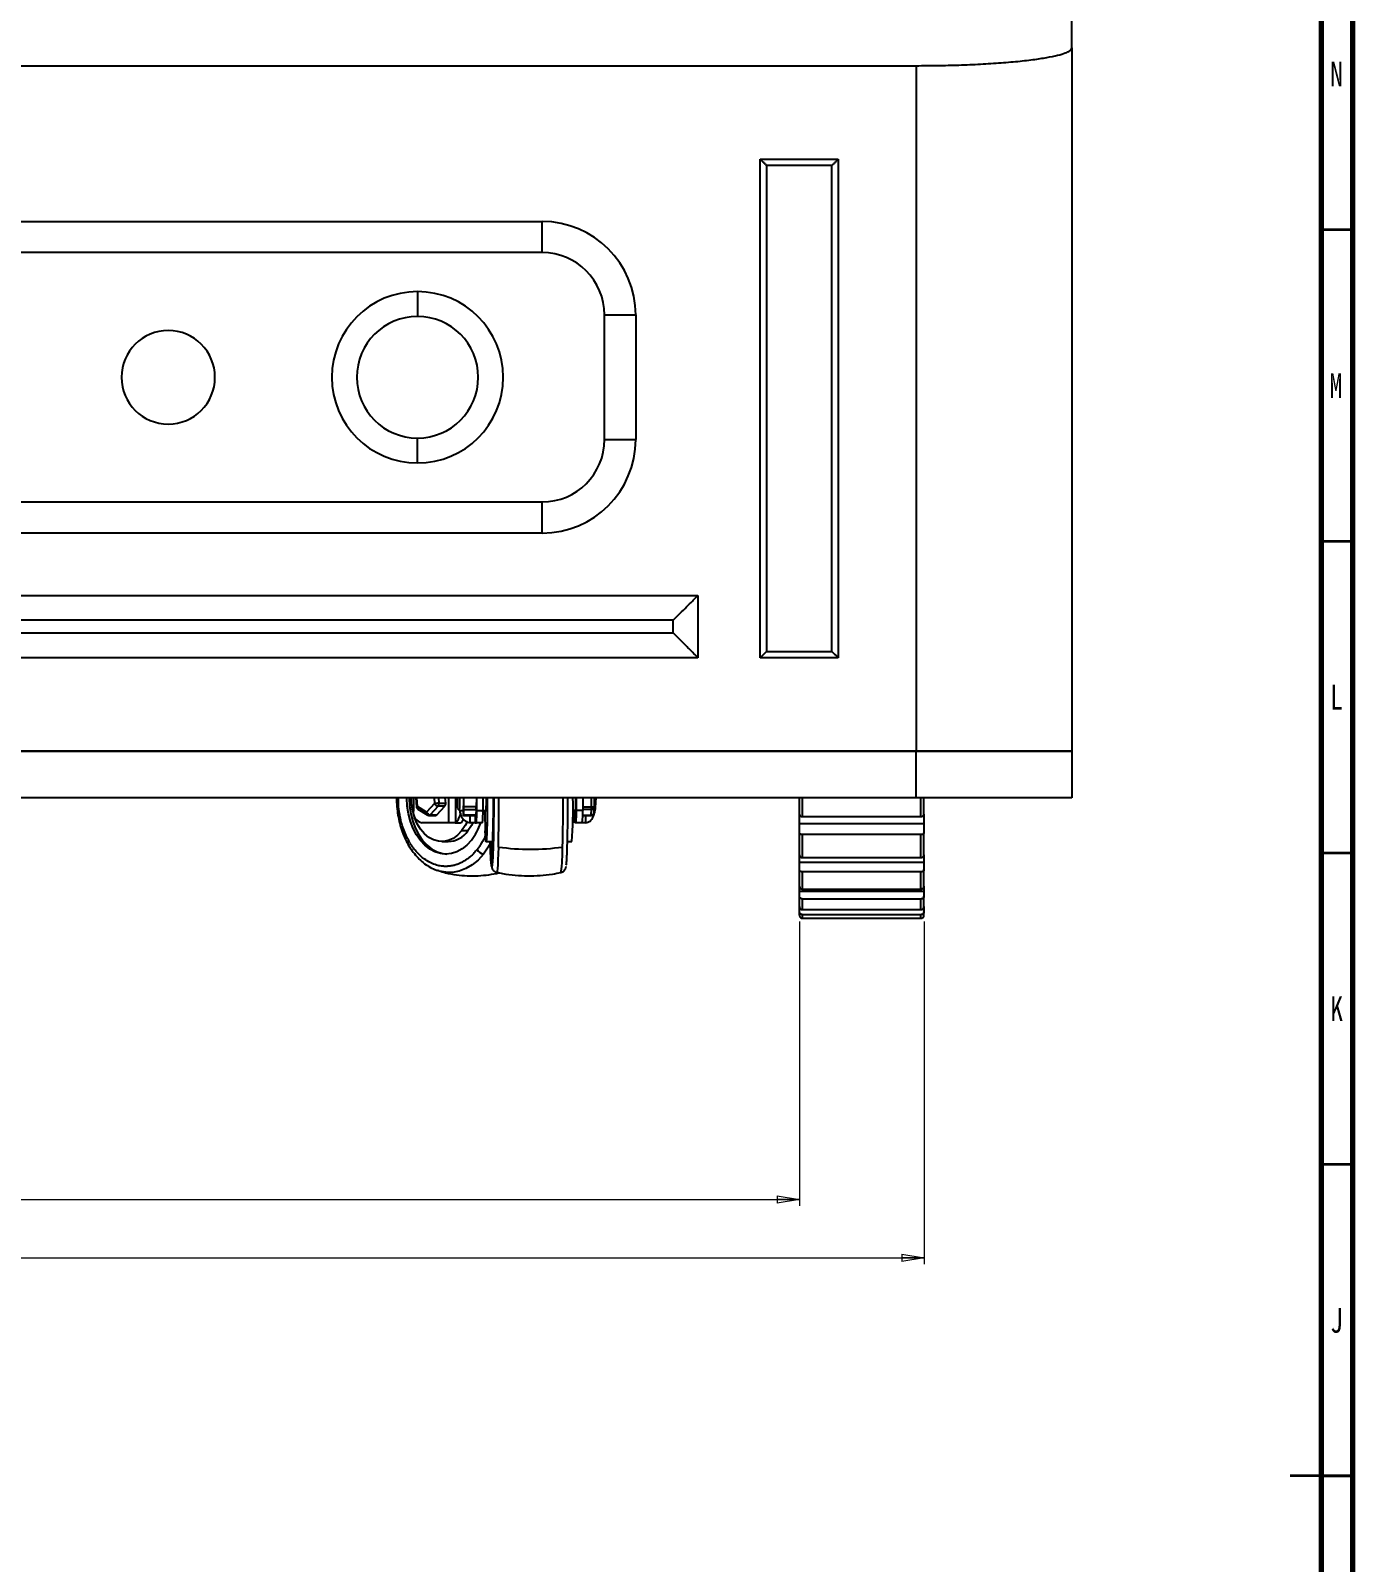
# Model space of a CAD drawing. Header units: millimetres. Extents: x 15 to 1184, y 5 to 836.
# Drawn here: x 971.9 to 1184, y 406.6 to 652.4 of the extents above; entities that cross this region are included whole.
import ezdxf

# ---------------------------------------------------------------- set-up
doc = ezdxf.new("R2010")
doc.units = ezdxf.units.MM
doc.styles.add('SLDTEXTSTYLE0', font='TXT', dxfattribs={"width": 0.75})
doc.dimstyles.new('SLDDIMSTYLE2', dxfattribs={"dimtxt": 3.5, "dimasz": 3.556, "dimexe": 0, "dimexo": 0.0625, "dimgap": 0.875, "dimtad": 1, "dimdec": 1, "dimlfac": 2, "dimrnd": 1e-09, "dimzin": 12, "dimdsep": 46, "dimtxsty": 'SLDTEXTSTYLE0', "dimblk1": 'CLOSED', "dimblk2": 'CLOSED', "dimsah": 1, "dimcen": 0.09, "dimadec": 0, "dimazin": 3, "dimtfac": 1, "dimtdec": 1, "dimtofl": 0, "dimtmove": 0, "dimatfit": 3, "dimldrblk": 'CLOSED', "dimfxl": 1, "dimfrac": 2, "dimtolj": 1, "dimtzin": 12, "dimarcsym": 0})

# ---------------------------------------------------------------- blocks, each defined once
blk = doc.blocks.new('_Closed')
at = {"color": 0, "linetype": 'ByBlock', "lineweight": -2}
for p, q in [((-1, 0.166667), (0, 0)), ((-1, 0.166667), (-1, -0.166667)), ((0, 0), (-1, -0.166667)), ((0, 0), (-1, 0))]:
    blk.add_line(p, q, dxfattribs=at)
blk = doc.blocks.new('_D_16')
at = {"color": 7, "linetype": 'Continuous', "lineweight": 0, "transparency": 16777216}
for p, q in [((832.74, 512.5), (832.74, 454.47)), ((1115.27, 509.47), (1115.27, 454.47)), ((832.74, 455.47), (1115.27, 455.47))]:
    blk.add_line(p, q, dxfattribs=at)
at = {"color": 7, "linetype": 'Continuous', "lineweight": 18, "transparency": 16777216, "xscale": 3.556, "yscale": 3.556}
for p, rotation in [((832.74, 455.47, 4.97), 179.999999999356), ((1115.27, 455.47, 4.97), 359.999999999356)]:
    blk.add_blockref('_Closed', p, dxfattribs=dict(at, rotation=rotation))
at = {"color": 7, "linetype": 'Continuous', "lineweight": 18, "transparency": 16777216, "insert": (960.98, 459.98), "char_height": 3.5, "attachment_point": 1, "style": 'SLDTEXTSTYLE0'}
blk.add_mtext('565.1', dxfattribs=at)
blk = doc.blocks.new('_D_17')
at = {"color": 7, "linetype": 'Continuous', "lineweight": 0, "transparency": 16777216}
for p, q in [((852.74, 509.47), (852.74, 463.85)), ((1095.27, 509.47), (1095.27, 463.85)), ((852.74, 464.85), (1095.27, 464.85))]:
    blk.add_line(p, q, dxfattribs=at)
at = {"color": 7, "linetype": 'Continuous', "lineweight": 18, "transparency": 16777216, "xscale": 3.556, "yscale": 3.556}
for p, rotation in [((852.74, 464.85, 4.97), 180.0000000032277), ((1095.27, 464.85, 4.97), 3.227652335186628e-09)]:
    blk.add_blockref('_Closed', p, dxfattribs=dict(at, rotation=rotation))
at = {"color": 7, "linetype": 'Continuous', "lineweight": 18, "transparency": 16777216, "insert": (960.24, 469.36), "char_height": 3.5, "attachment_point": 1, "rotation": 0, "style": 'SLDTEXTSTYLE0'}
blk.add_mtext('485.1', dxfattribs=at)

msp = doc.modelspace()

# ---------------------------------------------------------------- linework, layer by layer
at = {"color": 7, "linetype": 'Continuous', "lineweight": 70}
for p, q in [((1184, 836), (1184, 5)), ((1179, 831), (1179, 10))]:
    msp.add_line(p, q, dxfattribs=at)
at = {"color": 7, "linetype": 'Continuous', "lineweight": 25}
for p, q in [((1139.006, 649.668), (1139.006, 661.783)), ((1139.006, 649.668), (1139.006, 536.783)), ((834.006, 646.783), (1114.006, 646.783)), ((1114.006, 646.783), (1114.006, 536.783)), ((1089.006, 551.783), (1089.006, 631.783)), ((1089.006, 631.783), (1101.506, 631.783)), ((1101.506, 631.783), (1101.506, 551.783)), ((1090.006, 630.783), (1090.006, 552.783)), ((1100.506, 630.783), (1090.006, 630.783)), ((1100.506, 552.783), (1100.506, 630.783)), ((894.006, 621.783), (1054.006, 621.783)), ((1054.006, 616.783), (1054.006, 621.783)), ((1054.006, 616.783), (894.006, 616.783)), ((1034.006, 610.533), (1034.006, 606.533)), ((1064.006, 586.783), (1064.006, 606.783)), ((1064.006, 606.783), (1069.006, 606.783)), ((1069.006, 606.783), (1069.006, 586.783)), ((1034.006, 583.033), (1034.006, 587.033)), ((1064.006, 586.783), (1069.006, 586.783)), ((894.006, 576.783), (1054.006, 576.783)), ((1054.006, 571.783), (1054.006, 576.783)), ((1054.006, 571.783), (894.006, 571.783)), ((869.006, 561.783), (1079.006, 561.783)), ((1079.006, 561.783), (1079.006, 551.783)), ((1075.006, 557.783), (873.006, 557.783)), ((873.006, 555.783), (1075.006, 555.783)), ((1075.006, 555.783), (1075.006, 557.783)), ((1079.006, 551.783), (869.006, 551.783)), ((1101.506, 551.783), (1089.006, 551.783)), ((1090.006, 552.783), (1100.506, 552.783)), ((1114.006, 536.783), (834.006, 536.783)), ((834.006, 536.783), (1114.006, 536.783)), ((1139.006, 536.783), (1114.006, 536.783)), ((1114.006, 529.283), (1114.006, 536.783)), ((1114.006, 536.783), (1139.006, 536.783)), ((1139.006, 536.783), (1139.006, 529.283)), ((1114.006, 529.283), (834.006, 529.283)), ((1033.341, 529.283), (1033.341, 527.283)), ((1033.729, 529.283), (1033.843, 527.867)), ((1033.982, 527.907), (1033.871, 529.283)), ((1036.668, 529.283), (1036.742, 528.366)), ((1037.377, 529.283), (1037.446, 528.423)), ((1038.526, 528.423), (1038.457, 529.283)), ((1039.025, 525.283), (1039.025, 529.283)), ((1040.111, 529.283), (1040.111, 525.3)), ((1041.438, 527.85), (1041.443, 529.283)), ((1043.442, 529.283), (1043.437, 527.85)), ((1043.509, 527.283), (1043.509, 529.283)), ((1044.509, 527.283), (1044.509, 529.283)), ((1059.502, 527.283), (1059.502, 529.283)), ((1060.502, 529.283), (1060.502, 527.283)), ((1061.929, 527.85), (1061.934, 529.283)), ((1062.415, 527.905), (1062.42, 529.283)), ((1062.634, 528.617), (1062.671, 529.283)), ((1095.268, 526.666), (1095.268, 529.283)), ((1095.768, 526.291), (1095.768, 529.283)), ((1139.006, 529.283), (1114.006, 529.283)), ((1114.768, 526.291), (1114.768, 529.283)), ((1115.268, 526.666), (1115.268, 529.283)), ((1035.454, 526.989), (1033.982, 527.907)), ((1034.077, 527.483), (1035.549, 526.565)), ((1036.742, 528.366), (1035.454, 526.989)), ((1035.813, 526.489), (1036.893, 526.489)), ((1037.308, 527.964), (1036.02, 526.588)), ((1036.02, 526.588), (1037.1, 526.588)), ((1037.1, 526.588), (1038.388, 527.964)), ((1038.388, 527.964), (1037.308, 527.964)), ((1037.446, 528.423), (1038.526, 528.423)), ((1040.369, 527.659), (1040.744, 527.284)), ((1040.746, 527.283), (1041.37, 527.283)), ((1041.327, 527.283), (1041.354, 526.588)), ((1041.363, 526.489), (1043.362, 526.489)), ((1041.368, 526.53), (1041.429, 527.448)), ((1043.368, 526.53), (1041.368, 526.53)), ((1041.429, 527.448), (1043.429, 527.448)), ((1043.437, 527.85), (1041.438, 527.85)), ((1042.431, 525.3), (1042.431, 526.489)), ((1043.273, 526.489), (1043.273, 525.283)), ((1043.429, 527.448), (1043.368, 526.53)), ((1043.509, 527.283), (1044.509, 527.283)), ((1044.509, 527.283), (1044.994, 527.283)), ((1058.931, 527.283), (1059.363, 527.283)), ((1059.265, 527.283), (1059.265, 525.283)), ((1059.267, 525.283), (1059.267, 527.283)), ((1060.502, 527.283), (1059.502, 527.283)), ((1060.497, 526.489), (1061.854, 526.489)), ((1060.498, 526.53), (1061.86, 526.53)), ((1060.502, 527.85), (1061.929, 527.85)), ((1061.921, 527.448), (1060.502, 527.448)), ((1060.972, 526.489), (1060.972, 525.3)), ((1061.86, 526.53), (1061.921, 527.448)), ((1062.353, 526.956), (1062.414, 527.874)), ((1095.268, 525.15), (1095.268, 526.66)), ((1095.768, 526.291), (1114.768, 526.291)), ((1115.268, 526.689), (1115.268, 525.15)), ((1039.025, 525.283), (1034.73, 525.283)), ((1040.029, 525.283), (1039.025, 525.283)), ((1040.029, 525.283), (1040.834, 525.283)), ((1040.834, 525.283), (1041.102, 525.399)), ((1042.097, 524.006), (1041.072, 524.006)), ((1043.273, 525.283), (1042.68, 525.283)), ((1043.273, 525.283), (1043.451, 525.283)), ((1044.451, 525.283), (1043.451, 525.283)), ((1059.265, 525.283), (1059.267, 525.283)), ((1059.445, 525.283), (1059.267, 525.283)), ((1060.444, 525.283), (1059.445, 525.283)), ((1060.745, 525.283), (1060.444, 525.283)), ((1115.268, 525.15), (1095.268, 525.15)), ((1095.268, 523.695), (1095.268, 525.15)), ((1095.268, 520.137), (1095.268, 523.695)), ((1115.268, 525.15), (1115.268, 523.695)), ((1115.268, 520.137), (1115.268, 523.695)), ((1032.791, 522.067), (1032.814, 522.03)), ((1037.878, 522.283), (1038.903, 522.283)), ((1044.994, 522.283), (1046.081, 522.283)), ((1045.71, 521.018), (1045.676, 522.283)), ((1058.052, 522.05), (1058.051, 522.013)), ((1058.056, 522.283), (1058.738, 522.283)), ((1095.768, 519.699), (1095.768, 523.397)), ((1114.768, 523.397), (1095.768, 523.397)), ((1114.768, 519.699), (1114.768, 523.397)), ((1095.268, 518.925), (1095.268, 520.133)), ((1115.268, 518.925), (1095.268, 518.925)), ((1095.268, 517.786), (1095.268, 518.925)), ((1095.768, 519.699), (1114.768, 519.699)), ((1115.268, 520.152), (1115.268, 518.925)), ((1115.268, 518.925), (1115.268, 517.786)), ((1037.421, 517.572), (1037.271, 517.619)), ((1095.268, 515.128), (1095.268, 517.786)), ((1114.768, 517.411), (1095.768, 517.411)), ((1095.768, 514.648), (1095.768, 517.411)), ((1114.768, 514.648), (1114.768, 517.411)), ((1115.268, 515.128), (1115.268, 517.786)), ((1095.268, 514.274), (1095.268, 515.095)), ((1115.268, 514.274), (1095.268, 514.274)), ((1095.268, 513.502), (1095.268, 514.274)), ((1095.768, 514.648), (1114.768, 514.648)), ((1115.268, 515.134), (1115.268, 514.274)), ((1115.268, 514.274), (1115.268, 513.502)), ((1095.268, 511.859), (1095.268, 513.502)), ((1095.268, 511.399), (1095.268, 511.835)), ((1095.268, 511.027), (1095.268, 511.399)), ((1095.569, 511.399), (1095.268, 511.399)), ((1095.768, 511.356), (1095.768, 513.064)), ((1114.768, 513.064), (1095.768, 513.064)), ((1095.768, 511.356), (1114.768, 511.356)), ((1114.768, 511.356), (1114.768, 513.064)), ((1115.268, 511.399), (1114.968, 511.399)), ((1115.268, 511.859), (1115.268, 513.502)), ((1115.268, 511.856), (1115.268, 511.399)), ((1115.268, 511.399), (1115.268, 511.027)), ((1095.768, 509.969), (1095.768, 510.546)), ((1114.768, 510.546), (1095.768, 510.546)), ((1095.768, 509.969), (1114.768, 509.969)), ((1114.768, 509.969), (1114.768, 510.546))]:
    msp.add_line(p, q, dxfattribs=at)
at = {"color": 7, "linetype": 'Continuous', "lineweight": 35}
for p, q in [((1179, 620.5), (1184, 620.5)), ((1179, 570.5), (1184, 570.5)), ((1179, 520.5), (1184, 520.5)), ((1179, 470.5), (1184, 470.5)), ((1184, 420.5), (1174, 420.5)), ((1179, 420.5), (1184, 420.5))]:
    msp.add_line(p, q, dxfattribs=at)
at = {"color": 7, "linetype": 'Continuous', "lineweight": 25, "flags": 128}
for points in [[(1042.65, 522.499), (1041.938, 521.726), (1041.156, 521.107), (1040.321, 520.655), (1039.45, 520.379), (1038.561, 520.283), (1037.671, 520.371), (1036.799, 520.641), (1035.962, 521.086), (1035.178, 521.698), (1034.463, 522.465), (1033.83, 523.37), (1033.294, 524.396), (1032.864, 525.521), (1032.55, 526.723), (1032.358, 527.977), (1032.292, 529.258), (1032.292, 529.283)], [(1032.651, 529.283), (1032.651, 529.258), (1032.718, 527.977), (1032.91, 526.723), (1033.224, 525.521), (1033.654, 524.396), (1034.19, 523.37), (1034.823, 522.465), (1035.538, 521.698), (1036.322, 521.086), (1037.159, 520.641), (1038.031, 520.371), (1038.723, 520.287)], [(1041.072, 524.006), (1040.425, 523.321), (1039.709, 522.799), (1038.943, 522.453), (1038.147, 522.294), (1037.344, 522.326), (1036.556, 522.547), (1035.804, 522.952), (1035.109, 523.53), (1034.489, 524.264), (1033.961, 525.136), (1033.54, 526.12), (1033.238, 527.191), (1033.062, 528.319), (1033.015, 529.283)], [(1045.195, 529.283), (1045.193, 528.305), (1045.186, 527.178), (1045.173, 526.108), (1045.156, 525.124), (1045.134, 524.254), (1045.108, 523.521), (1045.079, 522.946), (1045.048, 522.543), (1045.015, 522.324), (1044.982, 522.295), (1044.949, 522.457), (1044.917, 522.804), (1044.888, 523.329), (1044.861, 524.016)], [(1045.755, 522.283), (1045.777, 521.736), (1045.81, 521.115), (1045.844, 520.661), (1045.88, 520.381), (1045.917, 520.284), (1045.954, 520.369), (1045.99, 520.636), (1046.025, 521.078), (1046.057, 521.688), (1046.087, 522.453), (1046.113, 523.356), (1046.136, 524.38), (1046.154, 525.504), (1046.167, 526.705), (1046.175, 527.959), (1046.178, 529.239), (1046.178, 529.283)], [(1033.982, 527.907), (1033.962, 527.817), (1033.956, 527.731), (1033.966, 527.652), (1033.99, 527.582), (1034.027, 527.525), (1034.076, 527.483), (1034.077, 527.483)], [(1041.368, 526.53), (1041.367, 526.508), (1041.365, 526.495), (1041.363, 526.489), (1041.361, 526.493), (1041.359, 526.504), (1041.357, 526.524), (1041.356, 526.552), (1041.354, 526.588)], [(1044.638, 527.283), (1044.546, 526.773), (1044.505, 526.577)], [(1041.954, 525.468), (1041.632, 524.835), (1041.072, 524.006)], [(1042.893, 525.283), (1042.657, 524.835), (1042.097, 524.006)], [(1045.726, 522.039), (1045.344, 521.368), (1044.573, 520.265)], [(1046.156, 522.05), (1046.156, 522.043), (1046.156, 522.036), (1046.156, 522.029), (1046.156, 522.022), (1046.156, 522.016), (1046.155, 522.009), (1046.155, 522.002), (1046.155, 521.995)], [(1046.971, 521.405), (1046.939, 520.298), (1046.904, 519.344), (1046.865, 518.56), (1046.823, 517.96), (1046.779, 517.553), (1046.735, 517.347), (1046.71, 517.321)], [(1044.573, 520.265), (1043.709, 519.316), (1042.766, 518.538), (1041.761, 517.944), (1040.71, 517.544), (1039.632, 517.344), (1038.545, 517.349), (1037.468, 517.558), (1037.421, 517.572)]]:
    msp.add_lwpolyline(points, dxfattribs=at)
at = {"color": 7, "linetype": 'Continuous', "lineweight": 25}
for centre, radius, start, end in [((1054.006, 606.783), 15, 0, 90), ((1054.006, 606.783), 10, 0, 90), ((1034.006, 596.783), 13.75, 90, 270), ((1034.006, 596.783), 13.75, 270, 90), ((1034.006, 596.783), 9.75, 90, 270), ((1034.006, 596.783), 9.75, 270, 90), ((994.006, 596.783), 7.5, 90, 270), ((994.006, 596.783), 7.5, 270, 90), ((1054.006, 586.783), 15, 270, 0), ((1054.006, 586.783), 10, 270, 0), ((1062.151, 529.036), 21.829, 179.3506, 183.59009), ((1030.421, 528.799), 10.009, 353.52079, 2.77691), ((1023.316, 528.801), 17.494, 355.02494, 1.579), ((1023.124, 528.81), 18.31, 355.21815, 1.48223), ((1026.226, 528.825), 18.831, 355.3048, 1.39559), ((717.977, 528.906), 329.08, 358.69401, 0.06576), ((728.285, 528.906), 329.08, 358.69401, 0.06576), ((999.308, 527.498), 59.658, 354.98548, 1.7149), ((1043.297, 528.747), 16.133, 354.79488, 1.9055), ((1035.103, 527.025), 1.781, 171.64382, 257.92296), ((1033.985, 527.636), 0.271, 90.6512, 121.50506), ((1034.341, 527.907), 0.5, 184.58571, 238.06049), ((1035.787, 526.841), 0.365, 156.05283, 229.23689), ((1036.108, 527.312), 0.729, 206.24725, 263.1223), ((1035.813, 526.989), 0.5, 238.06049, 270), ((1035.805, 526.773), 0.284, 271.64983, 319.25484), ((1037.501, 523.4), 5.024, 90.6177, 98.68839), ((1037.396, 528.688), 0.729, 206.24725, 263.1223), ((1036.883, 526.776), 0.287, 271.93143, 318.97324), ((1036.839, 528.356), 0.611, 320.17938, 6.34201), ((1037.918, 528.356), 0.611, 320.17938, 6.34201), ((1033.423, 527.82), 8.015, 357.33971, 0.21063), ((1043.282, 526.521), 0.0864, 338.16824, 6.00461), ((1035.422, 527.82), 8.015, 357.33971, 0.21063), ((1026.106, 526.784), 17.41, 355.05603, 1.64435), ((1027.106, 526.784), 17.41, 355.05603, 1.64435), ((1189.792, 528.331), 144.995, 180.41381, 181.7053), ((1042.1, 526.784), 17.41, 355.05603, 1.64435), ((1043.099, 526.784), 17.41, 355.05603, 1.64435), ((1061.854, 526.989), 0.5, 270, 356.19444), ((1061.774, 526.521), 0.0864, 338.16824, 6.00461), ((1061.88, 527.006), 0.476, 267.6289, 353.96439), ((1061.941, 527.924), 0.476, 267.6289, 353.96439), ((1053.915, 527.82), 8.015, 357.33971, 0.21063), ((1062.053, 528.92), 1.077, 263.42881, 289.65397), ((1061.915, 527.907), 0.5, 356.19444, 359.80944), ((1038.768, 526.357), 4.076, 271.89995, 324.7784), ((1035.224, 528.272), 9.407, 322.1392, 341.47682), ((1052.125, 558.712), 37.661, 262.13401, 277.86599), ((1031.521, 520.977), 25.762, 351.84158, 0.95252), ((1044.968, 521.881), 1.663, 211.85889, 256.26267)]:
    msp.add_arc(centre, radius, start, end, dxfattribs=at)
for points, knots in [([(1114.006, 646.783), (1115.135, 646.789), (1117.447, 646.799), (1120.922, 646.886), (1124.381, 647.032), (1127.7, 647.241), (1130.753, 647.511), (1133.371, 647.827), (1135.494, 648.174), (1137.105, 648.54), (1138.218, 648.917), (1138.886, 649.294), (1138.967, 649.545), (1139.006, 649.668)], [0, 0, 0, 0, 0.0859842, 0.1760899, 0.2696782, 0.3659116, 0.4637831, 0.56217, 0.6543694, 0.7450429, 0.8333307, 0.9185056, 1, 1, 1, 1]), ([(1089.006, 631.783), (1089.014, 631.775), (1089.031, 631.758), (1089.167, 631.623), (1089.386, 631.403), (1089.677, 631.112), (1089.897, 630.892), (1090.006, 630.783)], [0, 0, 0, 0, 0.1467542, 0.3161257, 0.5102478, 0.7577933, 1, 1, 1, 1]), ([(1101.506, 631.783), (1101.498, 631.775), (1101.481, 631.758), (1101.345, 631.623), (1101.126, 631.403), (1100.835, 631.112), (1100.615, 630.892), (1100.506, 630.783)], [0, 0, 0, 0, 0.1467542, 0.3161257, 0.5102478, 0.7577933, 1, 1, 1, 1]), ([(1075.006, 557.783), (1075.374, 558.151), (1076.121, 558.899), (1077.187, 559.964), (1078.049, 560.827), (1078.623, 561.401), (1078.948, 561.725), (1078.987, 561.765), (1079.006, 561.783)], [0, 0, 0, 0, 0.2043541, 0.4157119, 0.616815, 0.7593317, 0.8862285, 1, 1, 1, 1]), ([(1079.006, 551.783), (1078.974, 551.815), (1078.906, 551.883), (1078.363, 552.427), (1077.486, 553.303), (1076.321, 554.468), (1075.441, 555.348), (1075.006, 555.783)], [0, 0, 0, 0, 0.1467542, 0.3161257, 0.5102478, 0.7577933, 1, 1, 1, 1]), ([(1090.006, 552.783), (1089.867, 552.644), (1089.59, 552.367), (1089.277, 552.055), (1089.102, 551.879), (1089.02, 551.798), (1089.011, 551.788), (1089.006, 551.783)], [0, 0, 0, 0, 0.3101202, 0.6161208, 0.7588957, 0.8860224, 1, 1, 1, 1]), ([(1100.506, 552.783), (1100.645, 552.644), (1100.922, 552.367), (1101.235, 552.055), (1101.41, 551.879), (1101.491, 551.798), (1101.501, 551.788), (1101.506, 551.783)], [0, 0, 0, 0, 0.3101202, 0.6161208, 0.7588957, 0.8860224, 1, 1, 1, 1]), ([(1030.645, 529.283), (1030.641, 529.155), (1030.626, 528.566), (1030.712, 527.519), (1030.906, 526.165), (1031.219, 524.85), (1031.637, 523.592), (1032.158, 522.407), (1032.777, 521.312), (1033.485, 520.321), (1034.275, 519.451), (1035.136, 518.709), (1036.057, 518.126), (1036.772, 517.769), (1037.183, 517.658), (1037.261, 517.637)], [0, 0, 0, 0, 0.0243163, 0.111187, 0.1981028, 0.2850902, 0.3721719, 0.4593586, 0.5466382, 0.6339445, 0.7211474, 0.8080604, 0.8944494, 0.9800914, 1, 1, 1, 1]), ([(1032.791, 522.067), (1032.45, 522.707), (1031.766, 523.988), (1031.167, 526.257), (1030.887, 528.061), (1030.939, 529.074), (1030.949, 529.283)], [0, 0, 0, 0, 0.3066085, 0.6132166, 0.9198245, 1, 1, 1, 1]), ([(1046.234, 529.283), (1046.234, 529.181), (1046.236, 528.239), (1046.226, 526.456), (1046.201, 524.065), (1046.171, 522.721), (1046.156, 522.05)], [0, 0, 0, 0, 0.0392161, 0.3594779, 0.6797393, 1, 1, 1, 1]), ([(1058.052, 522.05), (1058.066, 522.689), (1058.094, 523.968), (1058.119, 526.235), (1058.131, 528.046), (1058.129, 529.066), (1058.128, 529.283)], [0, 0, 0, 0, 0.3057342, 0.6114681, 0.9172017, 1, 1, 1, 1]), ([(1060.972, 525.3), (1061.222, 525.366), (1061.722, 525.499), (1062.226, 526.194), (1062.535, 527.254), (1062.601, 528.162), (1062.634, 528.617)], [0, 0, 0, 0, 0.2500254, 0.4993538, 0.7491956, 1, 1, 1, 1]), ([(1040.111, 525.3), (1040.189, 525.37), (1040.346, 525.509), (1040.686, 526.037), (1040.86, 526.572), (1040.915, 526.743)], [0, 0, 0, 0, 0.4059921, 0.8108524, 1, 1, 1, 1]), ([(1040.725, 527.303), (1040.828, 526.93), (1041.034, 526.182), (1041.616, 525.503), (1042.159, 525.368), (1042.431, 525.3)], [0, 0, 0, 0, 0.3320521, 0.6656146, 1, 1, 1, 1]), ([(1095.268, 526.666), (1095.269, 526.661), (1095.269, 526.651), (1095.27, 526.641), (1095.27, 526.637)], [0, 0, 0, 0, 0.55887049, 1, 1, 1, 1]), ([(1095.27, 526.637), (1095.282, 526.594), (1095.299, 526.537), (1095.362, 526.457), (1095.426, 526.398), (1095.513, 526.347), (1095.626, 526.303), (1095.713, 526.296), (1095.768, 526.291)], [0, 0, 0, 0, 0.2493922, 0.3417678, 0.4997878, 0.6463897, 0.77868, 1, 1, 1, 1]), ([(1114.768, 526.291), (1114.831, 526.297), (1114.955, 526.308), (1115.113, 526.394), (1115.23, 526.509), (1115.254, 526.594), (1115.266, 526.637)], [0, 0, 0, 0, 0.2499189, 0.4998684, 0.7494746, 1, 1, 1, 1]), ([(1115.266, 526.637), (1115.267, 526.642), (1115.268, 526.652), (1115.268, 526.662), (1115.268, 526.666)], [0, 0, 0, 0, 0.5611152, 1, 1, 1, 1]), ([(1040.111, 525.3), (1040.099, 525.295), (1040.077, 525.285), (1040.044, 525.284), (1040.029, 525.283)], [0, 0, 0, 0, 0.559936, 1, 1, 1, 1]), ([(1041.102, 525.399), (1041.165, 525.484), (1041.24, 525.585), (1041.359, 525.865), (1041.377, 525.907)], [0, 0, 0, 0, 0.8491742, 1, 1, 1, 1]), ([(1042.68, 525.283), (1042.636, 525.284), (1042.558, 525.286), (1042.47, 525.296), (1042.431, 525.3)], [0, 0, 0, 0, 0.5599363, 1, 1, 1, 1]), ([(1060.972, 525.3), (1060.927, 525.295), (1060.846, 525.285), (1060.776, 525.284), (1060.745, 525.283)], [0, 0, 0, 0, 0.559936, 1, 1, 1, 1]), ([(1095.27, 523.664), (1095.27, 523.67), (1095.269, 523.68), (1095.269, 523.69), (1095.268, 523.695)], [0, 0, 0, 0, 0.5611151, 1, 1, 1, 1]), ([(1095.768, 523.397), (1095.706, 523.401), (1095.582, 523.407), (1095.424, 523.461), (1095.307, 523.545), (1095.283, 523.624), (1095.27, 523.664)], [0, 0, 0, 0, 0.2499189, 0.4998684, 0.7494746, 1, 1, 1, 1]), ([(1115.266, 523.664), (1115.255, 523.624), (1115.238, 523.57), (1115.175, 523.507), (1115.111, 523.465), (1115.024, 523.431), (1114.911, 523.403), (1114.823, 523.399), (1114.768, 523.397)], [0, 0, 0, 0, 0.24939217, 0.34176781, 0.49978775, 0.64638973, 0.77868, 1, 1, 1, 1]), ([(1115.268, 523.695), (1115.268, 523.689), (1115.268, 523.679), (1115.267, 523.669), (1115.266, 523.664)], [0, 0, 0, 0, 0.5588614, 1, 1, 1, 1]), ([(1043.556, 521.003), (1043.398, 520.814), (1043.102, 520.46), (1042.633, 520), (1042.169, 519.609), (1041.695, 519.271), (1041.214, 518.985), (1040.741, 518.757), (1040.382, 518.62), (1040.096, 518.528), (1039.866, 518.463), (1039.571, 518.396), (1039.344, 518.358), (1039.195, 518.339), (1039.146, 518.333), (1039.095, 518.328), (1038.867, 518.305), (1038.441, 518.289), (1037.779, 518.339), (1036.992, 518.503), (1036.048, 518.865), (1034.983, 519.517), (1033.839, 520.534), (1033.17, 521.51), (1032.814, 522.03)], [0, 0, 0, 0, 0.0515735, 0.0965327, 0.1424537, 0.186463, 0.229343, 0.2729757, 0.3116255, 0.3226789, 0.3466974, 0.3705001, 0.3974797, 0.4041683, 0.4079926, 0.4100094, 0.4168506, 0.465484, 0.5168232, 0.5832791, 0.6648203, 0.7614719, 0.8732041, 1, 1, 1, 1]), ([(1044.897, 523.207), (1044.84, 523.084), (1044.711, 522.809), (1044.474, 522.365), (1044.184, 521.877), (1043.908, 521.467), (1043.712, 521.204), (1043.62, 521.085), (1043.584, 521.038), (1043.566, 521.016), (1043.559, 521.007), (1043.556, 521.003)], [0, 0, 0, 0, 0.1506849, 0.3386291, 0.5717561, 0.8048826, 0.9214588, 0.965176, 0.9870346, 0.9931608, 1, 1, 1, 1]), ([(1046.155, 521.995), (1046.141, 521.495), (1046.114, 520.552), (1046.068, 519.554), (1046.025, 518.91), (1045.991, 518.565), (1045.972, 518.47), (1045.966, 518.44)], [0, 0, 0, 0, 0.27693409, 0.52219479, 0.73575363, 0.91754028, 1, 1, 1, 1]), ([(1057.868, 518.474), (1057.87, 518.484), (1057.886, 518.557), (1057.916, 518.867), (1057.96, 519.503), (1058.008, 520.521), (1058.036, 521.495), (1058.051, 522.013)], [0, 0, 0, 0, 0.0307981, 0.2204452, 0.4452358, 0.7051004, 1, 1, 1, 1]), ([(1045.966, 518.44), (1045.961, 518.411), (1045.948, 518.33), (1045.928, 518.297), (1045.909, 518.299), (1045.891, 518.335), (1045.864, 518.438), (1045.828, 518.725), (1045.786, 519.27), (1045.746, 520.018), (1045.722, 520.684), (1045.71, 521.018)], [0, 0, 0, 0, 0.0538146, 0.1479311, 0.2167561, 0.2576294, 0.3504078, 0.506603, 0.6667457, 0.8334248, 1, 1, 1, 1]), ([(1045.71, 520.985), (1045.715, 520.835), (1045.73, 520.397), (1045.757, 519.765), (1045.792, 519.137), (1045.831, 518.641), (1045.87, 518.323), (1045.911, 518.111), (1045.983, 517.902), (1046.111, 517.68), (1046.334, 517.471), (1046.554, 517.338), (1046.689, 517.331), (1046.704, 517.33)], [0, 0, 0, 0, 0.0819935, 0.23904, 0.3968514, 0.5566083, 0.7221847, 0.8207499, 0.8708969, 0.9089153, 0.949649, 0.9944976, 1, 1, 1, 1]), ([(1095.268, 520.137), (1095.269, 520.13), (1095.269, 520.118), (1095.27, 520.106), (1095.27, 520.101)], [0, 0, 0, 0, 0.5588705, 1, 1, 1, 1]), ([(1095.27, 520.101), (1095.282, 520.05), (1095.299, 519.981), (1095.362, 519.888), (1095.426, 519.821), (1095.513, 519.763), (1095.626, 519.713), (1095.713, 519.705), (1095.768, 519.699)], [0, 0, 0, 0, 0.2493922, 0.3417678, 0.4997878, 0.6463897, 0.77868, 1, 1, 1, 1]), ([(1114.768, 519.699), (1114.831, 519.706), (1114.955, 519.719), (1115.113, 519.816), (1115.23, 519.949), (1115.254, 520.05), (1115.266, 520.101)], [0, 0, 0, 0, 0.24991894, 0.49986839, 0.74947463, 1, 1, 1, 1]), ([(1115.266, 520.101), (1115.267, 520.108), (1115.268, 520.12), (1115.268, 520.132), (1115.268, 520.137)], [0, 0, 0, 0, 0.5611152, 1, 1, 1, 1]), ([(1037.418, 517.593), (1037.779, 517.484), (1038.703, 517.204), (1040.237, 516.937), (1041.985, 516.773), (1043.726, 516.781), (1045.427, 516.93), (1046.526, 517.156), (1047.066, 517.267)], [0, 0, 0, 0, 0.1163292, 0.2974247, 0.4770344, 0.6549289, 0.8308867, 1, 1, 1, 1]), ([(1046.696, 517.346), (1047.016, 517.274), (1048, 517.051), (1049.673, 516.858), (1051.688, 516.755), (1053.678, 516.827), (1055.458, 517.012), (1056.56, 517.241), (1057.02, 517.336)], [0, 0, 0, 0, 0.09442, 0.2908592, 0.4845885, 0.6757809, 0.864569, 1, 1, 1, 1]), ([(1057.019, 517.333), (1057.11, 517.355), (1057.3, 517.4), (1057.52, 517.573), (1057.671, 517.76), (1057.757, 517.927), (1057.806, 518.069), (1057.835, 518.186), (1057.847, 518.263), (1057.853, 518.301)], [0, 0, 0, 0, 0.1201906, 0.2503084, 0.367548, 0.4814186, 0.6217845, 0.8153174, 1, 1, 1, 1]), ([(1095.27, 517.75), (1095.27, 517.757), (1095.269, 517.769), (1095.269, 517.781), (1095.268, 517.786)], [0, 0, 0, 0, 0.5611151, 1, 1, 1, 1]), ([(1095.768, 517.411), (1095.706, 517.415), (1095.582, 517.424), (1095.424, 517.496), (1095.307, 517.604), (1095.283, 517.701), (1095.27, 517.75)], [0, 0, 0, 0, 0.2499189, 0.4998684, 0.7494746, 1, 1, 1, 1]), ([(1115.266, 517.75), (1115.255, 517.701), (1115.238, 517.634), (1115.175, 517.555), (1115.111, 517.501), (1115.024, 517.456), (1114.911, 517.419), (1114.823, 517.414), (1114.768, 517.411)], [0, 0, 0, 0, 0.2493922, 0.3417678, 0.4997878, 0.6463897, 0.77868, 1, 1, 1, 1]), ([(1115.268, 517.786), (1115.268, 517.78), (1115.268, 517.767), (1115.267, 517.755), (1115.266, 517.75)], [0, 0, 0, 0, 0.5588614, 1, 1, 1, 1]), ([(1095.268, 515.128), (1095.269, 515.121), (1095.269, 515.107), (1095.27, 515.093), (1095.27, 515.087)], [0, 0, 0, 0, 0.5588705, 1, 1, 1, 1]), ([(1095.27, 515.087), (1095.282, 515.031), (1095.299, 514.953), (1095.362, 514.851), (1095.426, 514.778), (1095.513, 514.715), (1095.626, 514.662), (1095.713, 514.653), (1095.768, 514.648)], [0, 0, 0, 0, 0.2493922, 0.3417678, 0.4997878, 0.6463897, 0.77868, 1, 1, 1, 1]), ([(1114.768, 514.648), (1114.831, 514.654), (1114.955, 514.668), (1115.113, 514.772), (1115.23, 514.917), (1115.254, 515.031), (1115.266, 515.087)], [0, 0, 0, 0, 0.2499189, 0.4998684, 0.7494746, 1, 1, 1, 1]), ([(1115.266, 515.087), (1115.267, 515.095), (1115.268, 515.109), (1115.268, 515.122), (1115.268, 515.128)], [0, 0, 0, 0, 0.5611152, 1, 1, 1, 1]), ([(1095.27, 513.46), (1095.27, 513.468), (1095.269, 513.482), (1095.269, 513.496), (1095.268, 513.502)], [0, 0, 0, 0, 0.5611151, 1, 1, 1, 1]), ([(1095.268, 511.859), (1095.269, 511.851), (1095.269, 511.836), (1095.27, 511.821), (1095.27, 511.815)], [0, 0, 0, 0, 0.558871, 1, 1, 1, 1]), ([(1095.768, 513.064), (1095.706, 513.069), (1095.582, 513.08), (1095.424, 513.167), (1095.307, 513.295), (1095.283, 513.405), (1095.27, 513.46)], [0, 0, 0, 0, 0.2499189, 0.4998684, 0.7494746, 1, 1, 1, 1]), ([(1095.27, 511.815), (1095.277, 511.775), (1095.291, 511.688), (1095.356, 511.568), (1095.45, 511.464), (1095.529, 511.421), (1095.569, 511.399)], [0, 0, 0, 0, 0.2279827, 0.4995496, 0.7490189, 1, 1, 1, 1]), ([(1095.569, 511.399), (1095.602, 511.386), (1095.666, 511.361), (1095.735, 511.358), (1095.768, 511.356)], [0, 0, 0, 0, 0.5152672, 1, 1, 1, 1]), ([(1115.266, 513.46), (1115.255, 513.405), (1115.238, 513.329), (1115.175, 513.237), (1115.111, 513.173), (1115.024, 513.119), (1114.911, 513.074), (1114.823, 513.068), (1114.768, 513.064)], [0, 0, 0, 0, 0.2493922, 0.3417678, 0.4997878, 0.6463897, 0.77868, 1, 1, 1, 1]), ([(1114.768, 511.356), (1114.802, 511.358), (1114.871, 511.361), (1114.935, 511.386), (1114.968, 511.399)], [0, 0, 0, 0, 0.4847328, 1, 1, 1, 1]), ([(1114.968, 511.399), (1115.008, 511.421), (1115.087, 511.464), (1115.178, 511.565), (1115.244, 511.684), (1115.259, 511.771), (1115.266, 511.815)], [0, 0, 0, 0, 0.2496213, 0.4997412, 0.7487313, 1, 1, 1, 1]), ([(1115.268, 513.502), (1115.268, 513.494), (1115.268, 513.48), (1115.267, 513.466), (1115.266, 513.46)], [0, 0, 0, 0, 0.5588614, 1, 1, 1, 1]), ([(1115.266, 511.815), (1115.267, 511.823), (1115.268, 511.838), (1115.268, 511.852), (1115.268, 511.859)], [0, 0, 0, 0, 0.56111523, 1, 1, 1, 1]), ([(1095.27, 510.983), (1095.27, 510.992), (1095.269, 511.006), (1095.269, 511.021), (1095.268, 511.027)], [0, 0, 0, 0, 0.5611152, 1, 1, 1, 1]), ([(1095.268, 510.472), (1095.268, 510.533), (1095.268, 510.642), (1095.268, 510.91), (1095.268, 511.027)], [0, 0, 0, 0, 0.55998255, 1, 1, 1, 1]), ([(1095.268, 510.472), (1095.269, 510.463), (1095.269, 510.448), (1095.27, 510.433), (1095.27, 510.427)], [0, 0, 0, 0, 0.55886195, 1, 1, 1, 1]), ([(1095.768, 510.546), (1095.706, 510.553), (1095.582, 510.566), (1095.424, 510.663), (1095.307, 510.805), (1095.283, 510.924), (1095.27, 510.983)], [0, 0, 0, 0, 0.2499189, 0.4998684, 0.7494746, 1, 1, 1, 1]), ([(1095.27, 510.427), (1095.282, 510.365), (1095.299, 510.281), (1095.362, 510.175), (1095.426, 510.1), (1095.513, 510.036), (1095.626, 509.982), (1095.713, 509.974), (1095.768, 509.969)], [0, 0, 0, 0, 0.2493922, 0.3417678, 0.4997878, 0.6463897, 0.77868, 1, 1, 1, 1]), ([(1115.266, 510.983), (1115.255, 510.924), (1115.238, 510.842), (1115.175, 510.74), (1115.111, 510.669), (1115.024, 510.609), (1114.911, 510.559), (1114.823, 510.551), (1114.768, 510.546)], [0, 0, 0, 0, 0.2493922, 0.3417678, 0.4997878, 0.6463897, 0.77868, 1, 1, 1, 1]), ([(1114.768, 509.969), (1114.831, 509.976), (1114.955, 509.989), (1115.113, 510.094), (1115.23, 510.243), (1115.254, 510.365), (1115.266, 510.427)], [0, 0, 0, 0, 0.2499189, 0.4998684, 0.7494746, 1, 1, 1, 1]), ([(1115.268, 511.027), (1115.268, 511.019), (1115.268, 511.004), (1115.267, 510.99), (1115.266, 510.983)], [0, 0, 0, 0, 0.5588614, 1, 1, 1, 1]), ([(1115.266, 510.427), (1115.267, 510.435), (1115.268, 510.45), (1115.268, 510.465), (1115.268, 510.472)], [0, 0, 0, 0, 0.5611145, 1, 1, 1, 1]), ([(1115.268, 510.472), (1115.268, 510.533), (1115.268, 510.642), (1115.268, 510.91), (1115.268, 511.027)], [0, 0, 0, 0, 0.5599826, 1, 1, 1, 1])]:
    msp.add_open_spline(points, degree=3, knots=knots, dxfattribs=at)

# ---------------------------------------------------------------- texts
at = {"color": 7, "linetype": 'Continuous', "lineweight": 0, "char_height": 3.969, "attachment_point": 2, "style": 'SLDTEXTSTYLE0'}
for s, insert in [('N', (1181.464, 647.438)), ('M', (1181.362, 597.438)), ('L', (1181.455, 547.438)), ('K', (1181.489, 497.438)), ('J', (1181.465, 447.438))]:
    msp.add_mtext(s, dxfattribs=dict(at, insert=insert))

# ---------------------------------------------------------------- dimensions: what is measured, and where the dimension line sits
at = {"color": 7, "linetype": 'Continuous', "lineweight": 18}
dim = msp.add_linear_dim(base=(1115.2685, 455.4705), p1=(832.7433, 513.5017), p2=(1115.2685, 510.4715), dimstyle='SLDDIMSTYLE2', dxfattribs=at)
dim.commit()
dim.dimension.update_dxf_attribs({"geometry": '_D_16', "text_midpoint": (966.8015, 455.4705), "dimtype": 160})
dim = msp.add_linear_dim(base=(1095.2685, 464.8482), p1=(852.7433, 510.4715), p2=(1095.2685, 510.4715), angle=0, dimstyle='SLDDIMSTYLE2', dxfattribs=at)
dim.commit()
dim.dimension.update_dxf_attribs({"geometry": '_D_17', "text_midpoint": (966.0622, 464.8482), "dimtype": 160})

doc.saveas('drawing.dxf')
